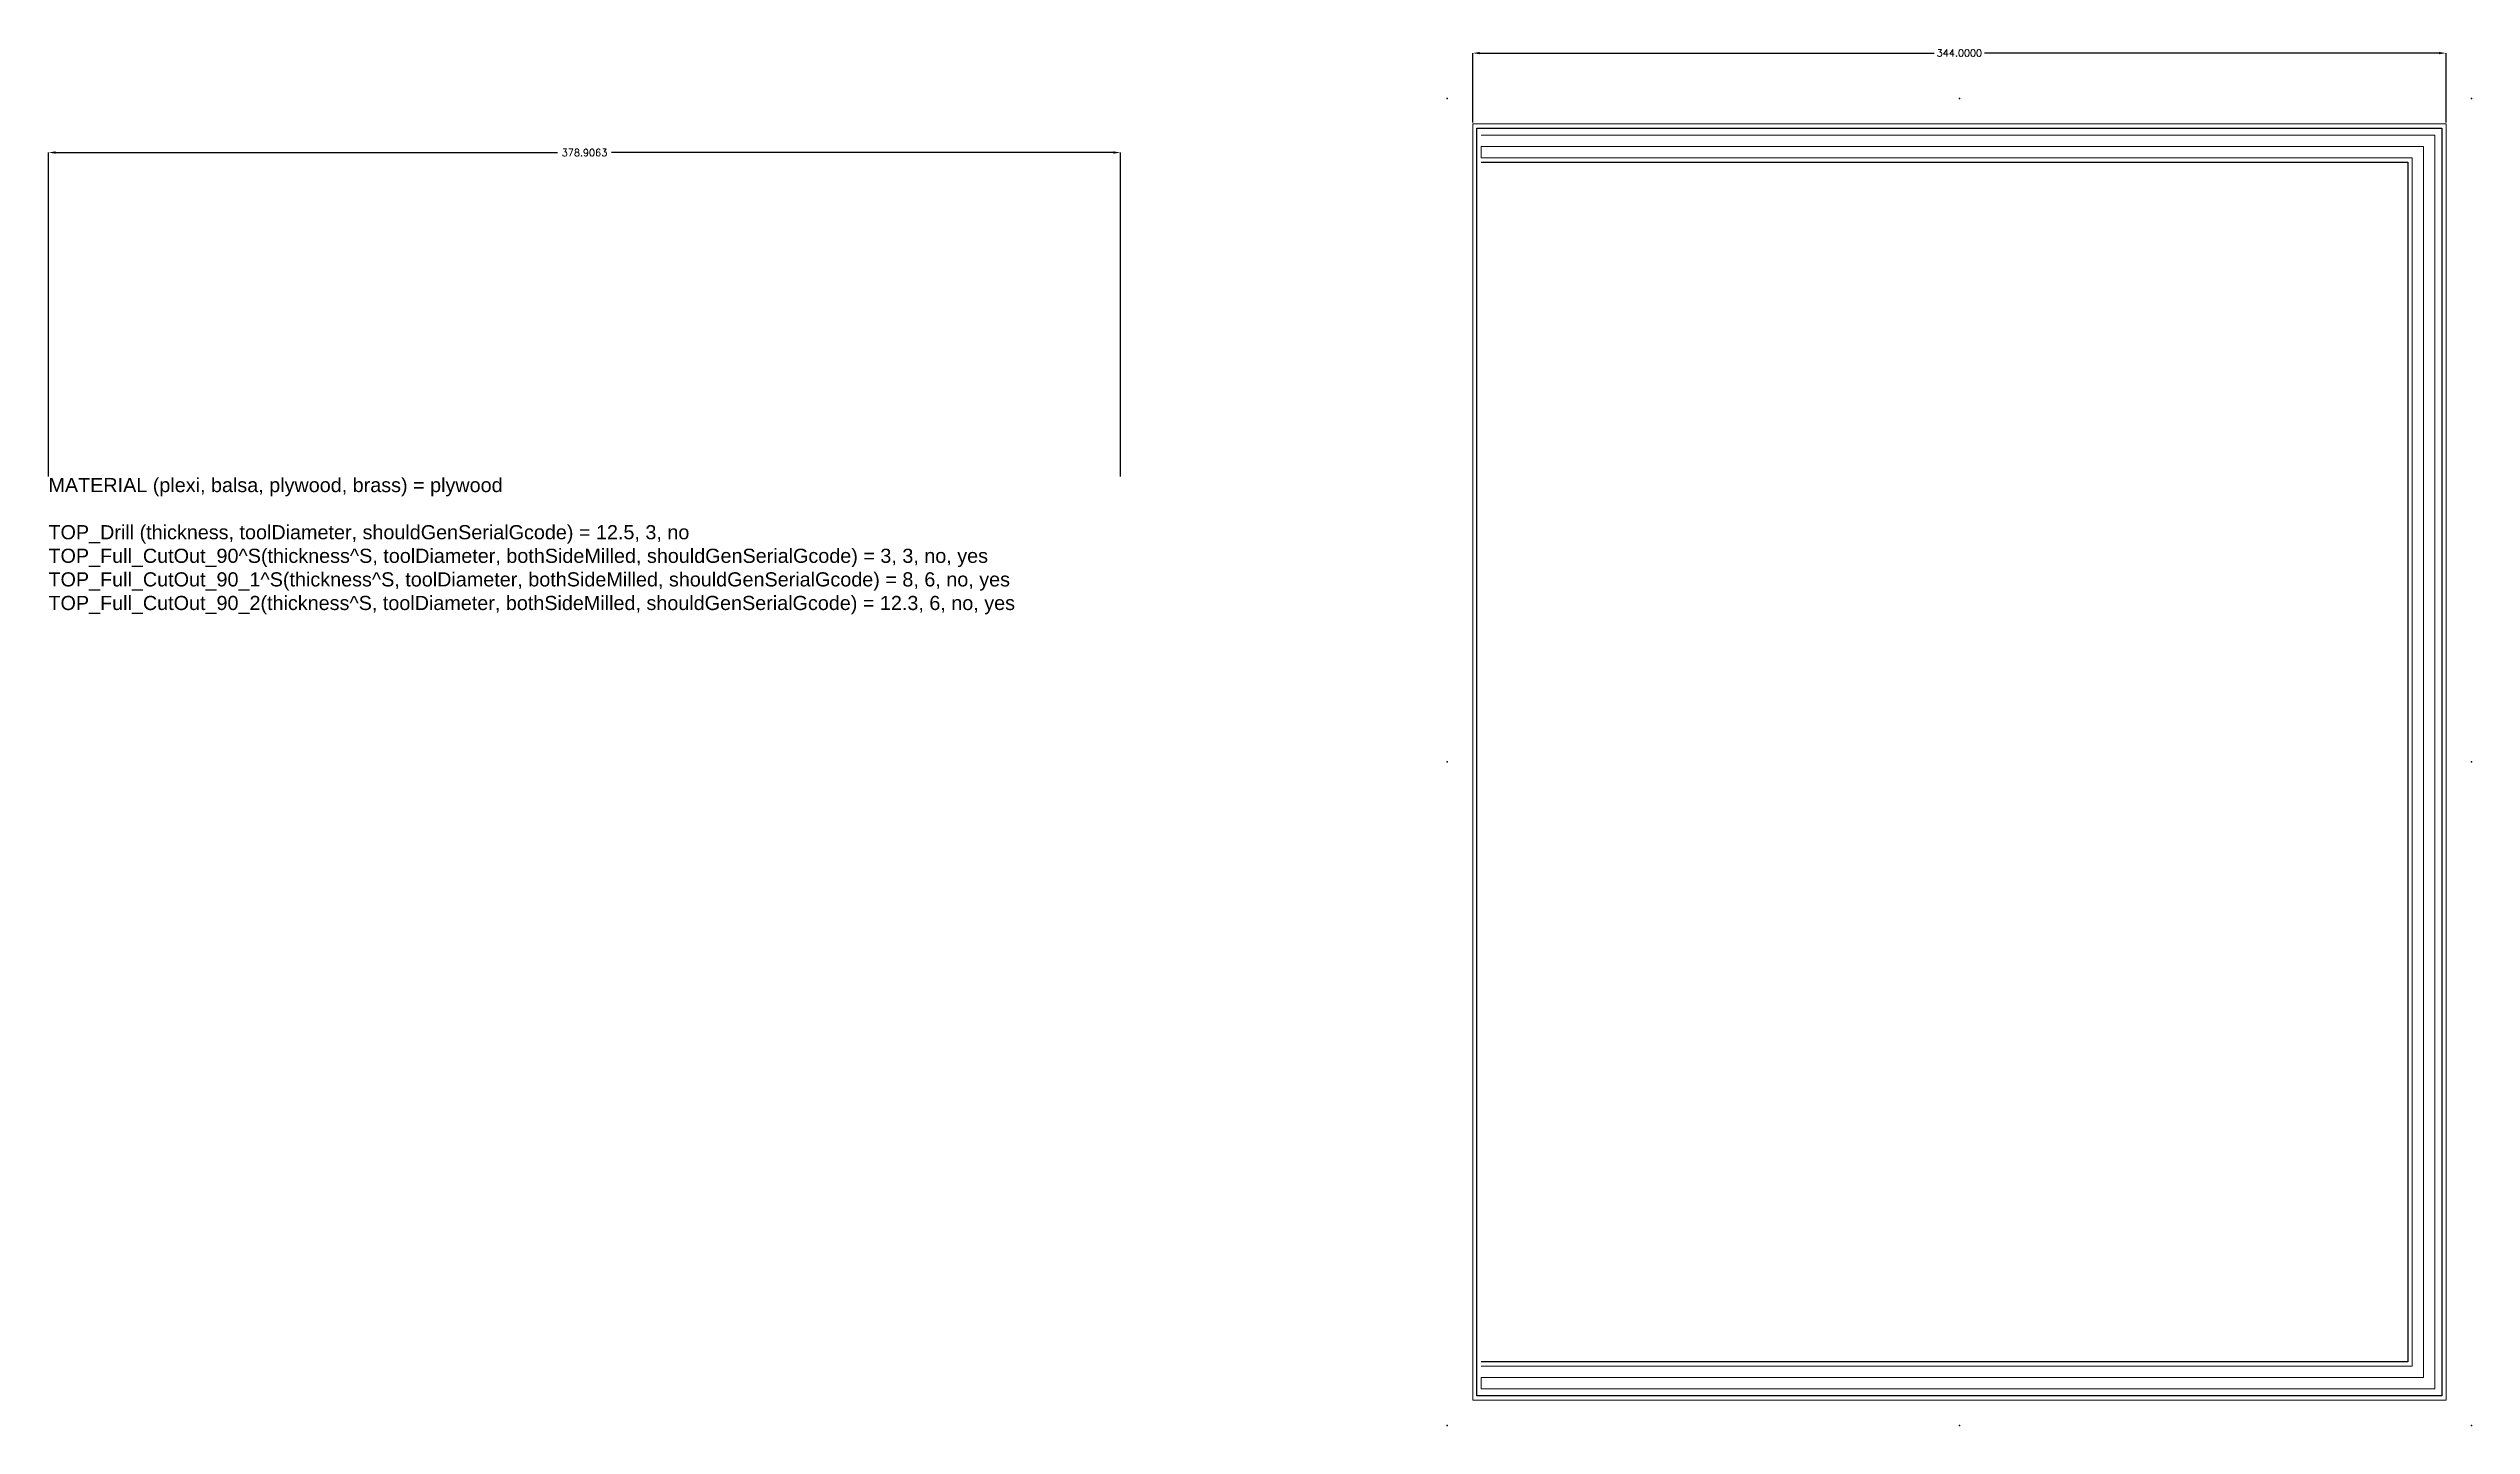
# Model space of a CAD drawing. Header units: millimetres. Extents: x -379 to 477, y 75 to 562.
import ezdxf

# ---------------------------------------------------------------- set-up
doc = ezdxf.new("R2010")
doc.units = ezdxf.units.MM
for name, color, linetype, lineweight in [('DIMENSION', 3, 'Continuous', 25), ('TOP_Full_CutOut_90_1', 7, 'Continuous', 18), ('TOP_Full_CutOut_90_2', 7, 'Continuous', 18)]:
    doc.layers.add(name, color=color, linetype=linetype, lineweight=lineweight)
doc.layers.add('TOP_Drill', color=1, linetype='Continuous')
doc.layers.add('TOP_Full_CutOut_90', color=7, linetype='Continuous')
doc.styles.get("Standard").update_dxf_attribs({"font": 'txt.shx'})
doc.dimstyles.get("Standard").update_dxf_attribs({"dimscale": 100, "dimtxt": 2.5, "dimasz": 2.5, "dimexe": 0, "dimexo": 0.5, "dimgap": 1, "dimtad": 0, "dimtoh": 1, "dimdec": 4, "dimzin": 0, "dimdsep": 46, "dimtxsty": 'Standard', "dimcen": 2.5, "dimadec": 0, "dimazin": 0, "dimtfac": 1, "dimtdec": 4, "dimtofl": 0, "dimtmove": 0, "dimatfit": 3, "dimfxl": 1, "dimtolj": 1, "dimtzin": 0, "dimarcsym": 0})

# ---------------------------------------------------------------- blocks, each defined once
blk = doc.blocks.new('*D20')
at = {"layer": 'Defpoints', "color": 0}
for p in [(-0.055157, 525.021782), (-378.961407, 410.021782), (-0.055157, 410.021782)]:
    blk.add_point(p, dxfattribs=at)
at = {"layer": 'DIMENSION', "color": 0, "lineweight": -2}
for p, q in [((-378.961407, 410.521782), (-378.961407, 525.021782)), ((-376.461407, 525.021782), (-199.049949, 525.021782)), ((-2.555157, 525.021782), (-179.966615, 525.021782)), ((-0.055157, 410.521782), (-0.055157, 525.021782))]:
    blk.add_line(p, q, dxfattribs=at)
at = {"layer": 'DIMENSION', "color": 0}
for points in [[(-376.461407, 525.438449), (-376.461407, 524.605115), (-378.961407, 525.021782)], [(-2.555157, 524.605115), (-2.555157, 525.438449), (-0.055157, 525.021782)]]:
    blk.add_solid(points, dxfattribs=at)
at = {"layer": 'DIMENSION', "color": 0, "insert": (-189.508282, 525.021782), "char_height": 2.5, "attachment_point": 5}
blk.add_mtext('\\A1;378.9063', dxfattribs=at)
blk = doc.blocks.new('*D23')
at = {"layer": 'Defpoints', "color": 0}
for p in [(-0.055157, 525.021782), (-378.961407, 410.021782), (-0.055157, 410.021782)]:
    blk.add_point(p, dxfattribs=at)
at = {"layer": 'DIMENSION', "color": 0, "lineweight": -2}
for p, q in [((-378.961407, 410.521782), (-378.961407, 525.021782)), ((-376.461407, 525.021782), (-199.049949, 525.021782)), ((-2.555157, 525.021782), (-179.966615, 525.021782)), ((-0.055157, 410.521782), (-0.055157, 525.021782))]:
    blk.add_line(p, q, dxfattribs=at)
at = {"layer": 'DIMENSION', "color": 0}
for points in [[(-376.461407, 525.438449), (-376.461407, 524.605115), (-378.961407, 525.021782)], [(-2.555157, 524.605115), (-2.555157, 525.438449), (-0.055157, 525.021782)]]:
    blk.add_solid(points, dxfattribs=at)
at = {"layer": 'DIMENSION', "color": 0, "insert": (-189.508282, 525.021782), "char_height": 2.5, "attachment_point": 5}
blk.add_mtext('\\A1;378.9063', dxfattribs=at)
blk = doc.blocks.new('*D31')
at = {"layer": 'Defpoints', "color": 0}
for p in [(468.406817, 560.158282), (124.406817, 535.158282), (468.406817, 535.158282)]:
    blk.add_point(p, dxfattribs=at)
at = {"layer": 'DIMENSION', "color": 0, "lineweight": -2}
for p, q in [((124.406817, 535.658282), (124.406817, 560.158282)), ((126.906817, 560.158282), (287.49015, 560.158282)), ((465.906817, 560.158282), (305.323484, 560.158282)), ((468.406817, 535.658282), (468.406817, 560.158282))]:
    blk.add_line(p, q, dxfattribs=at)
at = {"layer": 'DIMENSION', "color": 0}
for points in [[(126.906817, 560.574949), (126.906817, 559.741615), (124.406817, 560.158282)], [(465.906817, 559.741615), (465.906817, 560.574949), (468.406817, 560.158282)]]:
    blk.add_solid(points, dxfattribs=at)
at = {"layer": 'DIMENSION', "color": 0, "insert": (296.406817, 560.158282), "char_height": 2.5, "attachment_point": 5}
blk.add_mtext('\\A1;344.0000', dxfattribs=at)

msp = doc.modelspace()

# ---------------------------------------------------------------- linework, layer by layer
at = {"layer": 'TOP_Drill'}
for p in [(115.406817, 544.158282), (115.406817, 544.158282), (115.406817, 544.158282), (296.406817, 544.158282), (296.406817, 544.158282), (296.406817, 544.158282), (477.406817, 544.158282), (477.406817, 544.158282), (477.406817, 544.158282), (115.406817, 309.658282), (115.406817, 309.658282), (115.406817, 309.658282), (477.406817, 309.658282), (477.406817, 309.658282), (477.406817, 309.658282), (115.406817, 75.158282), (115.406817, 75.158282), (115.406817, 75.158282), (296.406817, 75.158282), (296.406817, 75.158282), (296.406817, 75.158282), (477.406817, 75.158282), (477.406817, 75.158282), (477.406817, 75.158282)]:
    msp.add_point(p, dxfattribs=at)
at = {"layer": 'TOP_Full_CutOut_90'}
msp.add_lwpolyline([(466.906817, 533.658282), (466.906817, 85.658282), (125.906817, 85.658282), (125.906817, 533.658282)], close=True, dxfattribs=at)
msp.add_lwpolyline([(127.406817, 521.658282), (454.906817, 521.658282), (454.906817, 97.658282), (127.406817, 97.658282)], dxfattribs=at)
at = {"layer": 'TOP_Full_CutOut_90_1'}
msp.add_lwpolyline([(127.406817, 531.158282), (464.406817, 531.158282), (464.406817, 88.158282), (127.406817, 88.158282), (127.406817, 92.158282), (460.406817, 92.158282), (460.406817, 527.158282), (127.406817, 527.158282), (127.406817, 523.158282), (456.406817, 523.158282), (456.406817, 96.158282), (127.406817, 96.158282)], dxfattribs=at)
at = {"layer": 'TOP_Full_CutOut_90_2'}
msp.add_lwpolyline([(468.406817, 535.158282), (468.406817, 84.158282), (124.406817, 84.158282), (124.406817, 535.158282)], close=True, dxfattribs=at)

# ---------------------------------------------------------------- texts
at = {"insert": (-378.961407, 410.021782), "char_height": 5, "width": 378.90625, "attachment_point": 1}
msp.add_mtext('{\\f@Arial Unicode MS|b0|i0|c238|p34;MATERIAL (plexi, balsa, plywood, brass) = plywood^J\\PTOP_Drill (thickness, toolDiameter, shouldGenSerialGcode) = 12.5, 3, no^JTOP_Full_CutOut_90^S(thickness^S, toolDiameter, bothSideMilled, shouldGenSerialGcode) = 3, 3, no, yes\\PTOP_Full_CutOut_90_1^S(thickness^S, toolDiameter, bothSideMilled, shouldGenSerialGcode) = 8, 6, no, yes\\PTOP_Full_CutOut_90_2(thickness^S, toolDiameter, bothSideMilled, shouldGenSerialGcode) = 12.3, 6, no, yes\\P}', dxfattribs=at)

# ---------------------------------------------------------------- dimensions: what is measured, and where the dimension line sits
at = {"layer": 'DIMENSION'}
for base, p1, p2, picture, middle in [((468.406817, 560.158282), (124.406817, 535.158282), (468.406817, 535.158282), '*D31', (296.406817, 560.158282)), ((-0.055157, 525.021782), (-378.961407, 410.021782), (-0.055157, 410.021782), '*D20', (-189.508282, 525.021782)), ((-0.055157, 525.021782), (-378.961407, 410.021782), (-0.055157, 410.021782), '*D23', (-189.508282, 525.021782))]:
    dim = msp.add_linear_dim(base=base, p1=p1, p2=p2, dimstyle='Standard', override={"dimscale": 1, "dimlfac": 1, "dimtxsty": 'Standard', "dimsah": 1, "dimtolj": 1}, dxfattribs=at)
    dim.commit()
    dim.dimension.update_dxf_attribs({"geometry": picture, "text_midpoint": middle})

doc.saveas('drawing.dxf')
